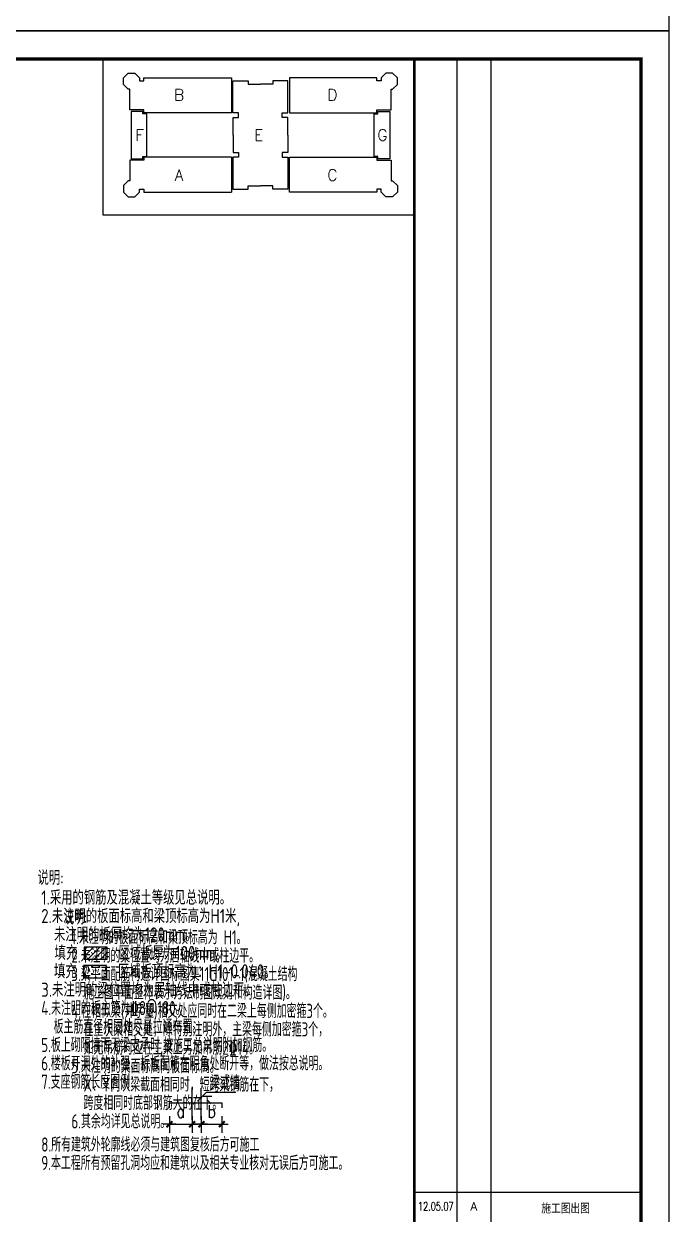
# Model space of a CAD drawing. Header units: millimetres. Extents: x 2998490 to 15040601, y 444546 to 7822218.
# Drawn here: x 14698259 to 14721050, y 7528087 to 7570109 of the extents above; entities that cross this region are included whole.
import ezdxf
from ezdxf.enums import TextEntityAlignment as Align

# ---------------------------------------------------------------- set-up
doc = ezdxf.new("R2010")
doc.units = ezdxf.units.MM
doc.header["$LTSCALE"] = 2000
for name, color, linetype in [('3-ban', 84, 'Continuous'), ('3-liang-R截面-X', 50, 'Continuous'), ('图框', 7, 'Continuous')]:
    doc.layers.add(name, color=color, linetype=linetype)
doc.styles.add('DIM_FONT', font='SIMPLEX', dxfattribs={"width": 0.8, "bigfont": 'HZTXT'})
doc.styles.add('TKZ1_tjhts.shx', font='tjromant.shx', dxfattribs={"bigfont": 'tjhts.shx'})
doc.styles.add('TSSD_Rein', font='Tssdeng.shx', dxfattribs={"width": 0.7, "bigfont": 'hztxt.shx'})
doc.dimstyles.new('AXIS150', dxfattribs={"dimscale": 1.5, "dimtxt": 300, "dimasz": 1, "dimexe": 200, "dimexo": 200, "dimgap": 150, "dimtad": 1, "dimdec": 0, "dimzin": 0, "dimdsep": 46, "dimtxsty": 'DIM_FONT', "dimblk1": '_DIMX', "dimblk2": '_DIMX', "dimsah": 1, "dimcen": 0.09, "dimclrt": 7, "dimadec": 0, "dimazin": 0, "dimtfac": 1, "dimtdec": 0, "dimtix": 1, "dimtmove": 2, "dimatfit": 3, "dimfxl": 0, "dimtolj": 1, "dimtzin": 0, "dimarcsym": 0})

# ---------------------------------------------------------------- blocks, each defined once
blk = doc.blocks.new('TJAD_TK_A0')
at = {"layer": '图框'}
for p, q in [((2162, 399.3), (973, 399.3)), ((2162, -441.7), (2162, 399.3)), ((2087, 389.3), (2087, -30.7)), ((2099, 389.3), (2099, -30.7)), ((2072, -10.7), (2152, -10.7)), ((973, -441.7), (2162, -441.7))]:
    blk.add_line(p, q, dxfattribs=at)
at = {"layer": '图框', "const_width": 1.2}
blk.add_lwpolyline([(2152, -431.7), (2152, 389.3), (998, 389.3), (998, -431.7)], close=True, dxfattribs=at)
at = {"layer": '图框', "const_width": 1}
blk.add_lwpolyline([(2072, 389.3), (2072, -431.7)], dxfattribs=at)
blk = doc.blocks.new('_DIMX')
blk.add_line((-150, 0), (150, 0))
at = {"const_width": 50}
blk.add_lwpolyline([(-70, -70), (70, 70)], dxfattribs=at)
blk = doc.blocks.new('*D964')
at = {"layer": '3-ban', "color": 0, "lineweight": -2}
for p, q in [((14703402, 7531544), (14703402, 7530964)), ((14703404, 7531264), (14704201, 7531263)), ((14704203, 7531544), (14704203, 7530963))]:
    blk.add_line(p, q, dxfattribs=at)
at = {"layer": 'Defpoints', "color": 0}
for p in [(14703402, 7531844), (14704203, 7531844), (14704203, 7531263)]:
    blk.add_point(p, dxfattribs=at)
at = {"layer": '3-ban', "color": 0, "lineweight": -2, "xscale": 1.5, "yscale": 1.5, "zscale": 1.5}
for p, rotation in [((14703402, 7531264), 179.9941877224497), ((14704203, 7531263), 359.9941877224497)]:
    blk.add_blockref('_DIMX', p, dxfattribs=dict(at, rotation=rotation))
at = {"layer": '3-ban', "color": 7, "insert": (14703803, 7531714), "char_height": 450, "attachment_point": 5, "rotation": 359.9942, "style": 'DIM_FONT'}
blk.add_mtext('\\A1;a', dxfattribs=at)
blk = doc.blocks.new('*D965')
at = {"layer": '3-ban', "color": 0, "lineweight": -2}
for p, q in [((14704527, 7531544), (14704527, 7530963)), ((14704529, 7531263), (14705253, 7531263)), ((14705255, 7531543), (14705255, 7530963))]:
    blk.add_line(p, q, dxfattribs=at)
at = {"layer": 'Defpoints', "color": 0}
for p in [(14704527, 7531844), (14705255, 7531843), (14705255, 7531263)]:
    blk.add_point(p, dxfattribs=at)
at = {"layer": '3-ban', "color": 0, "lineweight": -2, "xscale": 1.5, "yscale": 1.5, "zscale": 1.5}
for p, rotation in [((14704527, 7531263), 179.9941877224497), ((14705255, 7531263), 359.9941877224497)]:
    blk.add_blockref('_DIMX', p, dxfattribs=dict(at, rotation=rotation))
at = {"layer": '3-ban', "color": 7, "insert": (14704891, 7531713), "char_height": 450, "attachment_point": 5, "rotation": 359.9942, "style": 'DIM_FONT'}
blk.add_mtext('\\A1;b', dxfattribs=at)

msp = doc.modelspace()

# ---------------------------------------------------------------- hatches: boundary and pattern name
at = {"layer": '3-ban'}
h = msp.add_hatch(dxfattribs=at)
h.set_pattern_fill('ANSI31', color=256, scale=50, style=0)
h.set_pattern_definition([(45, (11759503.58, 6719903.53), (-112.2532015, 112.2532015), [])])
h.paths.add_polyline_path([(14700389.4, 7537510.8), (14700389.4, 7537085.3), (14701199.9, 7537085.3), (14701199.9, 7537510.8)])
h = msp.add_hatch(dxfattribs=at)
h.set_pattern_fill('CROSS', color=256, scale=20, style=0)
h.set_pattern_definition([(0, (479054.63, -132073.58), (127, 127), [63.5, -190.5]), (90, (479086.38, -132105.33), (-127, 127), [63.5, -190.5])])
h.paths.add_polyline_path([(14700369.1, 7536435.3), (14701179.6, 7536435.3), (14701179.6, 7536860.8), (14700369.1, 7536860.8)])

# ---------------------------------------------------------------- linework, layer by layer
for p, q in [((14704202.6, 7531418.2), (14704202.7, 7532539.4)), ((14704527.4, 7531418.2), (14704527.5, 7532539.4)), ((14704389.5, 7532079.8), (14704709.6, 7532390.7)), ((14704709.6, 7532390.7), (14705750.9, 7532390.6))]:
    msp.add_line(p, q, dxfattribs=at)
at = {"layer": '3-ban', "color": 1, "ltscale": 0.5}
for p, q in [((14703406.3, 7531835.8), (14703406.3, 7532014.1)), ((14703406.3, 7532014.1), (14705252.9, 7532014.1)), ((14705252.9, 7532014.1), (14705252.9, 7531841.5))]:
    msp.add_line(p, q, dxfattribs=at)
at = {"layer": '3-ban', "elevation": 7597.5}
for points in [[(14700389.4, 7537085.3), (14701199.9, 7537085.3), (14701199.9, 7537510.8), (14700389.4, 7537510.8)], [(14700369.1, 7536435.3), (14701179.6, 7536435.3), (14701179.6, 7536860.8), (14700369.1, 7536860.8)]]:
    msp.add_lwpolyline(points, close=True, dxfattribs=at)
at = {"layer": '图框'}
for p, q in [((14705593.2, 7568197.5), (14705593.2, 7566967.5)), ((14707636.4, 7568197.5), (14707636.4, 7566967.5)), ((14705649.8, 7566182.5), (14705649.8, 7565567.5)), ((14702499.8, 7565297.5), (14701999.8, 7565297.5)), ((14701999.8, 7565297.5), (14701999.8, 7564567.5)), ((14702499.8, 7565397.5), (14702499.8, 7565297.5)), ((14705593.2, 7565397.5), (14702499.8, 7565397.5)), ((14705593.2, 7565397.5), (14705593.2, 7564167.5)), ((14705844.8, 7565397.5), (14705642.3, 7565397.5)), ((14705642.3, 7565397.5), (14705642.3, 7564267.5)), ((14705649.8, 7565567.5), (14705844.8, 7565567.5)), ((14705844.8, 7565567.5), (14705844.8, 7565397.5)), ((14701946.6, 7564567.5), (14701779.7, 7564400.6)), ((14701779.7, 7564400.6), (14701779.7, 7564164.5)), ((14701999.8, 7564567.5), (14701946.6, 7564567.5)), ((14706179.8, 7564267.5), (14706179.8, 7564392.5)), ((14706179.8, 7564392.5), (14706614.8, 7564392.5)), ((14701779.7, 7564164.5), (14701946.7, 7563997.5)), ((14701946.7, 7563997.5), (14702182.8, 7563997.5)), ((14702182.8, 7563997.5), (14702349.9, 7564164.5)), ((14702349.9, 7564164.5), (14702349.9, 7564267.5)), ((14702349.9, 7564267.5), (14702499.8, 7564267.5)), ((14702499.8, 7564267.5), (14702499.8, 7564167.5)), ((14702499.8, 7564167.5), (14705593.2, 7564167.5)), ((14705642.3, 7564267.5), (14706179.8, 7564267.5))]:
    msp.add_line(p, q, dxfattribs=at)
for points in [[(14701049.6, 7568863.6), (14701049.6, 7563363.6), (14712049.6, 7563363.6)], [(14705593.2, 7566967.5), (14702499.8, 7566967.5), (14702499.8, 7567067.5), (14701999.8, 7567067.5), (14701999.8, 7567797.5), (14701946.6, 7567797.5), (14701779.7, 7567964.4), (14701779.7, 7568200.5), (14701946.7, 7568367.5), (14702182.8, 7568367.5), (14702349.9, 7568200.5), (14702349.9, 7568097.5), (14702499.8, 7568097.5), (14702499.8, 7568197.5), (14705593.2, 7568197.5)], [(14707636.4, 7566967.5), (14710729.8, 7566967.5), (14710729.8, 7567067.5), (14711229.8, 7567067.5), (14711229.8, 7567797.5), (14711283, 7567797.5), (14711449.9, 7567964.4), (14711449.9, 7568200.5), (14711282.8, 7568367.5), (14711046.7, 7568367.5), (14710879.7, 7568200.5), (14710879.7, 7568097.5), (14710729.8, 7568097.5), (14710729.8, 7568197.5), (14707636.4, 7568197.5)], [(14705649.8, 7566182.5), (14705649.8, 7566797.5), (14705844.8, 7566797.5), (14705844.8, 7566967.5), (14705642.3, 7566967.5), (14705642.3, 7568097.5)], [(14705642.3, 7568097.5), (14706179.8, 7568097.5), (14706179.8, 7567972.5), (14706614.8, 7567972.5)], [(14707587.3, 7568097.5), (14707049.8, 7568097.5), (14707049.8, 7567972.5), (14706614.8, 7567972.5)], [(14707579.8, 7566182.5), (14707579.8, 7566797.5), (14707384.8, 7566797.5), (14707384.8, 7566967.5), (14707587.3, 7566967.5), (14707587.3, 7568097.5)], [(14707579.8, 7566182.5), (14707579.8, 7565567.5), (14707384.8, 7565567.5), (14707384.8, 7565397.5), (14707587.3, 7565397.5), (14707587.3, 7564267.5), (14707049.8, 7564267.5), (14707049.8, 7564392.5), (14706614.8, 7564392.5)], [(14707636.4, 7564167.5), (14707636.4, 7565397.5), (14710729.8, 7565397.5), (14710729.8, 7565297.5), (14711229.8, 7565297.5), (14711229.8, 7564567.5), (14711283, 7564567.5), (14711449.9, 7564400.6), (14711449.9, 7564164.5), (14711282.8, 7563997.5), (14711046.7, 7563997.5), (14710879.7, 7564164.5), (14710879.7, 7564267.5), (14710729.8, 7564267.5), (14710729.8, 7564167.5), (14707636.4, 7564167.5)]]:
    msp.add_lwpolyline(points, dxfattribs=at)
for points in [[(14702048.2, 7565346.4), (14702463.7, 7565346.4), (14702463.7, 7565429.6), (14702598.2, 7565429.6), (14702598.2, 7566935.4), (14702463.7, 7566935.4), (14702463.7, 7567018.6), (14702048.2, 7567018.6)], [(14711181.4, 7565346.4), (14710765.9, 7565346.4), (14710765.9, 7565429.6), (14710631.4, 7565429.6), (14710631.4, 7566935.4), (14710765.9, 7566935.4), (14710765.9, 7567018.6), (14711181.4, 7567018.6)]]:
    msp.add_lwpolyline(points, close=True, dxfattribs=at)

# ---------------------------------------------------------------- block references
at = {"layer": '图框', "xscale": 100, "yscale": 100, "zscale": 100}
for p in [(14504849.7, 7614033.9), (14504849.7, 7529933.9)]:
    msp.add_blockref('TJAD_TK_A0', p, dxfattribs=at)

# ---------------------------------------------------------------- texts
at = {"layer": '3-ban', "color": 2, "style": 'TSSD_Rein', "width": 0.8}
msp.add_text('说明:', height=500, rotation=359.99419, dxfattribs=at).set_placement((14698744.9, 7539711.8))
at = {"layer": '3-ban', "style": 'TSSD_Rein'}
for s, width, p in [('1.采用的钢筋及混凝土等级见总说明。', 0.8, (14698875.6, 7539011.7)), ('2.未注明的板面标高和梁顶标高为H1米,', 0.8, (14698875.6, 7538361.7)), ('未注明的板厚均为120mm。', 0.8, (14699327.2, 7537711.7)), ('填充      区域板厚为100mm。', 0.8, (14699347.5, 7537061.7)), ('填充      区域板顶标高为：H1-0.040。', 0.8, (14699327.2, 7536411.7)), ('3.未注明的粱位置均为居轴线中或柱边平。', 0.8, (14698875.7, 7535761.7)), ('4.未注明的板主筋为%%1328@180。', 0.7, (14698875.7, 7535111.7)), ('板主筋直径相同处尽量拉通布置。', 0.7, (14699313, 7534461.7)), ('5.板上砌隔墙而无梁支承时,按施工总说明附加钢筋。', 0.7, (14698875.7, 7533811.7)), ('6.楼板开洞处的补强、折板配筋在阴角处断开等，做法按总说明。', 0.7, (14698875.6, 7533161.7)), ('7.支座钢筋长度图例：', 0.7, (14698875.6, 7532511.7)), ('梁或墙', 0.7, (14704848, 7532482.3)), ('8.所有建筑外轮廓线必须与建筑图复核后方可施工', 0.7, (14698875.6, 7530295.9)), ('9.本工程所有预留孔洞均应和建筑以及相关专业核对无误后方可施工。', 0.7, (14698875.6, 7529645.9))]:
    msp.add_text(s, height=500, rotation=359.99419, dxfattribs=dict(at, width=width)).set_placement(p)
at = {"layer": '3-liang-R截面-X', "color": 2, "style": 'TSSD_Rein', "width": 0.7}
msp.add_text('说明:', height=500, rotation=359.99419, dxfattribs=at).set_placement((14699683.6, 7538313.1))
at = {"layer": '3-liang-R截面-X', "style": 'TSSD_Rein', "width": 0.7}
for s, p in [('1.未注明的板面标高和梁顶标高为 H1。', (14699939.3, 7537613.1)), ('2.未注明的粱位置均为居轴线中或柱边平。', (14699939.3, 7536963.1)), ('3.梁平面配筋构造详国标图集11G101-1(混凝土结构', (14699939.3, 7536313.1)), ('施工图平面整体表示方法制图规则和构造详图)。', (14700390.8, 7535663.1)), ('4.在相似梁(井字量)相交处应同时在二梁上每侧加密箍3个。', (14699939.3, 7535013.1)), ('在主次梁相交处，除特别注明外，主梁每侧加密箍3个，', (14700368.1, 7534363.1)), ('如无吊筋时应在主梁上另加吊筋2%%13214。', (14700368.1, 7533713.1)), ('5.未注明的梁面标高同板面标高。', (14699939.3, 7533063.1)), ('X、Y向次梁截面相同时，短跨梁钢筋在下，', (14700368.1, 7532413.1)), ('跨度相同时底部钢筋大的在下。', (14700368.1, 7531763.1)), ('6.其余均详见总说明。', (14699939.3, 7531113.1))]:
    msp.add_text(s, height=500, rotation=359.99419, dxfattribs=at).set_placement(p)
at = {"layer": '图框', "style": 'TKZ1_tjhts.shx'}
for s, height, p in [('B', 400, (14703743.7, 7567599)), ('D', 400, (14709155.3, 7567599)), ('F', 400, (14702353.2, 7566183.1)), ('E', 400, (14706553.1, 7566183.1)), ('G', 400, (14710923.3, 7566183.1)), ('A', 400, (14703743.7, 7564770.5)), ('C', 400, (14709155.3, 7564770.5)), ('A', 300, (14714149.6, 7528363.6)), ('施工图出图', 360, (14717389.1, 7528290.3))]:
    msp.add_text(s, height=height, dxfattribs=at).set_placement(p, align=Align.MIDDLE_CENTER)
at = {"layer": '图框', "style": 'TKZ1_tjhts.shx', "width": 0.7}
msp.add_text('12.05.07', height=300, dxfattribs=at).set_placement((14712807.5, 7528363.6), align=Align.MIDDLE_CENTER)

# ---------------------------------------------------------------- dimensions: what is measured, and where the dimension line sits
at = {"layer": '3-ban'}
for base, p1, p2, text, picture, middle in [((14704202.6, 7531263.5), (14703402.5, 7531843.6), (14704202.6, 7531843.6), 'a', '*D964', (14703802.5, 7531713.5)), ((14705254.9, 7531263.4), (14704527.4, 7531843.5), (14705254.9, 7531843.5), 'b', '*D965', (14704891.2, 7531713.4))]:
    dim = msp.add_linear_dim(base=base, p1=p1, p2=p2, angle=359.99419, text=text, dimstyle='AXIS150', dxfattribs=at)
    dim.commit()
    dim.dimension.update_dxf_attribs({"geometry": picture, "text_midpoint": middle})

doc.saveas('drawing.dxf')
